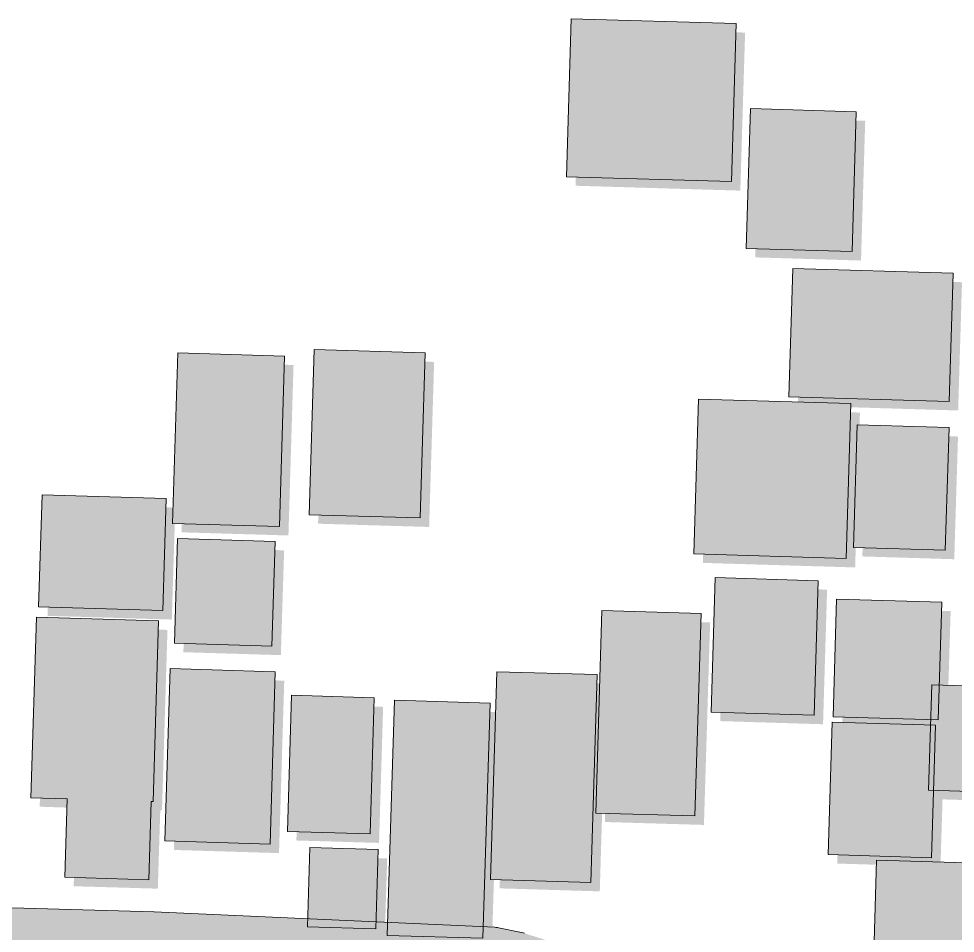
# Model space of a CAD drawing. Header units: metres. Extents: x 305859 to 307221, y 9155922 to 9156786.
# Drawn here: x 306946.3 to 307024.6, y 9156550 to 9156626.4 of the extents above; entities that cross this region are included whole.
import ezdxf

# ---------------------------------------------------------------- set-up
doc = ezdxf.new("R2010")
doc.units = ezdxf.units.M
for name, color, linetype, lineweight, true_color in [('B-BAYANGAN', 7, 'Continuous', 0, 0x76786c), ('J-PERKERASAN_JALAN', 7, 'Continuous', 9, 0x989896), ('K-BANGUNAN_LUAR_TAPAK', 7, 'Continuous', 9, 0xdedede)]:
    doc.layers.add(name, color=color, linetype=linetype, lineweight=lineweight, true_color=true_color)

msp = doc.modelspace()

# ---------------------------------------------------------------- hatches: boundary and pattern name
at = {"layer": 'B-BAYANGAN', "true_color": 0x76786c}
h = msp.add_hatch(color=8, dxfattribs=at)
h.dxf.hatch_style = 1
h.paths.add_polyline_path([(307006.998, 9156625.267), (307006.599, 9156612.059), (306992.826, 9156612.468), (306993.225, 9156625.676), (307006.998, 9156625.267)])
h = msp.add_hatch(color=8, dxfattribs=at)
h.dxf.hatch_style = 1
h.paths.add_polyline_path([(307017.036, 9156617.897), (307016.687, 9156606.216), (307007.847, 9156606.479), (307008.196, 9156618.16), (307017.036, 9156617.897)])
h = msp.add_hatch(color=8, dxfattribs=at)
h.dxf.hatch_style = 1
h.paths.add_polyline_path([(307025.125, 9156604.403), (307024.804, 9156593.685), (307011.406, 9156594.084), (307011.738, 9156604.803), (307025.125, 9156604.403)])
h = msp.add_hatch(color=8, dxfattribs=at)
h.dxf.hatch_style = 1
h.paths.add_polyline_path([(306981.012, 9156597.743), (306980.593, 9156583.95), (306971.312, 9156584.222), (306971.731, 9156598.026), (306981.012, 9156597.743)])
h = msp.add_hatch(color=8, dxfattribs=at)
h.dxf.hatch_style = 1
h.paths.add_polyline_path([(306969.261, 9156597.486), (306968.833, 9156583.238), (306959.905, 9156583.501), (306960.333, 9156597.759), (306969.261, 9156597.486)])
h = msp.add_hatch(color=8, dxfattribs=at)
h.dxf.hatch_style = 1
h.paths.add_polyline_path([(307016.595, 9156593.508), (307016.195, 9156580.566), (307003.47, 9156580.946), (307003.859, 9156593.888), (307016.595, 9156593.508)])
h = msp.add_hatch(color=8, dxfattribs=at)
h.dxf.hatch_style = 1
h.paths.add_polyline_path([(307024.791, 9156591.506), (307024.479, 9156581.252), (307016.798, 9156581.486), (307017.109, 9156591.74), (307024.791, 9156591.506)])
h = msp.add_hatch(color=8, dxfattribs=at)
h.dxf.hatch_style = 1
h.paths.add_polyline_path([(306959.378, 9156585.567), (306959.085, 9156576.209), (306948.7, 9156576.521), (306948.993, 9156585.879), (306959.378, 9156585.567)])
h = msp.add_hatch(color=8, dxfattribs=at)
h.dxf.hatch_style = 1
h.paths.add_polyline_path([(306968.474, 9156581.998), (306968.201, 9156573.237), (306960.056, 9156573.481), (306960.318, 9156582.242), (306968.474, 9156581.998)])
h = msp.add_hatch(color=8, dxfattribs=at)
h.dxf.hatch_style = 1
h.paths.add_polyline_path([(307013.852, 9156578.709), (307013.511, 9156567.46), (307004.914, 9156567.723), (307005.255, 9156578.973), (307013.852, 9156578.709)])
h = msp.add_hatch(color=8, dxfattribs=at)
h.dxf.hatch_style = 1
h.paths.add_polyline_path([(307024.177, 9156576.915), (307023.874, 9156567.07), (307015.101, 9156567.333), (307015.392, 9156577.178), (307024.177, 9156576.915)])
h = msp.add_hatch(color=8, dxfattribs=at)
h.dxf.hatch_style = 1
h.paths.add_polyline_path([(307004.075, 9156575.971), (307003.559, 9156559.047), (306995.282, 9156559.29), (306995.787, 9156576.214), (307004.075, 9156575.971)])
h = msp.add_hatch(color=8, dxfattribs=at)
h.dxf.hatch_style = 1
h.paths.add_polyline_path([(306948.047, 9156560.569), (306948.516, 9156575.657), (306958.724, 9156575.345), (306958.267, 9156560.257), (306958.123, 9156560.267), (306957.918, 9156553.719), (306950.888, 9156553.923), (306951.082, 9156560.471), (306948.047, 9156560.569)])
h = msp.add_hatch(color=8, dxfattribs=at)
h.dxf.hatch_style = 1
h.paths.add_polyline_path([(306968.485, 9156571.104), (306968.047, 9156556.691), (306959.262, 9156556.954), (306959.7, 9156571.367), (306968.485, 9156571.104)])
h = msp.add_hatch(color=8, dxfattribs=at)
h.dxf.hatch_style = 1
h.paths.add_polyline_path([(306995.378, 9156570.859), (306994.853, 9156553.493), (306986.476, 9156553.746), (306987.002, 9156571.102), (306995.378, 9156570.859)])
h = msp.add_hatch(color=8, dxfattribs=at)
h.dxf.hatch_style = 1
h.paths.add_polyline_path([(307036.455, 9156569.61), (307036.182, 9156560.794), (307023.071, 9156561.194), (307023.344, 9156570.01), (307036.455, 9156569.61)])
h = msp.add_hatch(color=8, dxfattribs=at)
h.dxf.hatch_style = 1
h.paths.add_polyline_path([(306976.748, 9156568.914), (306976.408, 9156557.543), (306969.499, 9156557.747), (306969.85, 9156569.13), (306976.748, 9156568.914)])
h = msp.add_hatch(color=8, dxfattribs=at)
h.dxf.hatch_style = 1
h.paths.add_polyline_path([(306986.438, 9156568.478), (306985.834, 9156548.833), (306977.833, 9156549.066), (306978.437, 9156568.722), (306986.438, 9156568.478)])
h = msp.add_hatch(color=8, dxfattribs=at)
h.dxf.hatch_style = 1
h.paths.add_polyline_path([(307023.667, 9156566.627), (307023.325, 9156555.555), (307014.695, 9156555.818), (307015.036, 9156566.88), (307023.667, 9156566.627)])
h = msp.add_hatch(color=8, dxfattribs=at)
h.dxf.hatch_style = 1
h.paths.add_polyline_path([(306977.086, 9156556.241), (306976.882, 9156549.604), (306971.176, 9156549.769), (306971.381, 9156556.417), (306977.086, 9156556.241)])
h = msp.add_hatch(color=8, dxfattribs=at)
h.dxf.hatch_style = 1
h.paths.add_polyline_path([(307030.986, 9156554.988), (307030.694, 9156545.265), (307018.444, 9156545.636), (307018.736, 9156555.359), (307030.986, 9156554.988)])
at = {"layer": 'J-PERKERASAN_JALAN', "true_color": 0xa8a8a6}
h = msp.add_hatch(color=253, dxfattribs=at)
h.dxf.hatch_style = 1
h.paths.add_polyline_path([(306932.633, 9156552.262), (306944.683, 9156552.158), (306944.698, 9156552.158), (306944.74, 9156552.157), (306957.593, 9156551.778), (306957.617, 9156551.777), (306986.086, 9156550.49), (306986.165, 9156550.485), (306986.321, 9156550.465), (306986.399, 9156550.451), (306988.307, 9156550.057), (306988.411, 9156550.033), (306988.462, 9156550.02), (306988.564, 9156549.99), (306990.316, 9156549.43), (306990.4, 9156549.401), (306990.442, 9156549.385), (306990.525, 9156549.353), (307003.108, 9156544.052), (307003.634, 9156543.873), (307004.568, 9156543.625), (307005.186, 9156543.512), (307006.615, 9156543.365), (307029.483, 9156540.948), (307029.997, 9156540.927), (307030.51, 9156540.972), (307031.013, 9156541.083), (307031.497, 9156541.257), (307031.955, 9156541.492), (307032.379, 9156541.784), (307032.762, 9156542.128), (307033.098, 9156542.518), (307033.38, 9156542.948), (307033.606, 9156543.411), (307033.769, 9156543.899), (307033.869, 9156544.404), (307033.903, 9156544.918), (307033.934, 9156560.752), (307033.942, 9156560.875), (307034.065, 9156560.883), (307036.803, 9156560.878), (307036.926, 9156560.869), (307036.934, 9156560.746), (307036.902, 9156543.971), (307036.932, 9156543.47), (307037.025, 9156542.977), (307037.179, 9156542.499), (307037.392, 9156542.045), (307037.66, 9156541.62), (307037.979, 9156541.233), (307038.344, 9156540.888), (307038.749, 9156540.592), (307039.188, 9156540.349), (307039.655, 9156540.163), (307040.14, 9156540.037), (307040.638, 9156539.972), (307043.511, 9156539.783), (307043.584, 9156539.777), (307043.62, 9156539.773), (307043.693, 9156539.764), (307046.37, 9156539.39), (307046.485, 9156539.371), (307046.543, 9156539.359), (307046.657, 9156539.333), (307049.25, 9156538.655), (307049.362, 9156538.622), (307049.418, 9156538.604), (307049.528, 9156538.564), (307061.917, 9156533.716), (307062.378, 9156533.567), (307067.205, 9156532.325), (307067.722, 9156532.227), (307070.128, 9156531.936), (307070.128, 9156528.915), (307067.068, 9156529.284), (307066.938, 9156529.305), (307066.873, 9156529.317), (307066.745, 9156529.345), (307061.366, 9156530.729), (307061.25, 9156530.763), (307061.192, 9156530.782), (307061.078, 9156530.822), (307048.681, 9156535.674), (307048.235, 9156535.819), (307046.153, 9156536.364), (307045.694, 9156536.456), (307043.44, 9156536.77), (307043.15, 9156536.8), (307035.312, 9156537.317), (307035.273, 9156537.32), (307035.253, 9156537.322), (307035.214, 9156537.325), (307006.318, 9156540.38), (307006.306, 9156540.381), (307004.488, 9156540.567), (307004.41, 9156540.577), (307004.255, 9156540.605), (307004.179, 9156540.624), (307002.561, 9156541.054), (307002.428, 9156541.094), (307002.362, 9156541.116), (307002.232, 9156541.166), (306989.546, 9156546.51), (306989.211, 9156546.634), (306987.878, 9156547.06), (306987.468, 9156547.167), (306986.181, 9156547.432), (306985.554, 9156547.511), (306957.536, 9156548.778), (306957.473, 9156548.781), (306944.694, 9156549.157), (306944.611, 9156549.158), (306932.516, 9156549.263), (306932.476, 9156549.264), (306932.456, 9156549.264), (306932.416, 9156549.266), (306920.162, 9156549.865), (306920.099, 9156549.868), (306897.125, 9156550.629), (306896.598, 9156550.612), (306896.077, 9156550.525), (306895.573, 9156550.371), (306895.093, 9156550.152), (306894.647, 9156549.871), (306894.241, 9156549.535), (306893.883, 9156549.147), (306893.579, 9156548.716), (306893.334, 9156548.249), (306893.153, 9156547.754), (306893.039, 9156547.239), (306892.993, 9156546.713), (306893.014, 9156547.717), (306893.149, 9156552.271), (306893.315, 9156557.748), (306893.333, 9156557.226), (306893.419, 9156556.711), (306893.572, 9156556.211), (306893.788, 9156555.736), (306894.065, 9156555.293), (306894.397, 9156554.889), (306894.778, 9156554.533), (306895.203, 9156554.229), (306895.664, 9156553.983), (306896.152, 9156553.799), (306896.661, 9156553.68), (306897.181, 9156553.629), (306920.23, 9156552.865), (306920.254, 9156552.864), (306932.472, 9156552.267), (306932.633, 9156552.262)])
at = {"layer": 'K-BANGUNAN_LUAR_TAPAK', "true_color": 0xececea}
h = msp.add_hatch(color=7, dxfattribs=at)
h.dxf.hatch_style = 1
h.paths.add_polyline_path([(307006.248, 9156626.017), (307005.849, 9156612.809), (306992.076, 9156613.218), (306992.475, 9156626.426), (307006.248, 9156626.017)])
h = msp.add_hatch(color=7, dxfattribs=at)
h.dxf.hatch_style = 1
h.paths.add_polyline_path([(307016.286, 9156618.647), (307015.937, 9156606.966), (307007.097, 9156607.229), (307007.446, 9156618.91), (307016.286, 9156618.647)])
h = msp.add_hatch(color=7, dxfattribs=at)
h.dxf.hatch_style = 1
h.paths.add_polyline_path([(307024.375, 9156605.153), (307024.054, 9156594.435), (307010.656, 9156594.834), (307010.988, 9156605.553), (307024.375, 9156605.153)])
h = msp.add_hatch(color=7, dxfattribs=at)
h.dxf.hatch_style = 1
h.paths.add_polyline_path([(306980.262, 9156598.493), (306979.843, 9156584.7), (306970.562, 9156584.972), (306970.981, 9156598.776), (306980.262, 9156598.493)])
h = msp.add_hatch(color=7, dxfattribs=at)
h.dxf.hatch_style = 1
h.paths.add_polyline_path([(306968.511, 9156598.236), (306968.083, 9156583.988), (306959.155, 9156584.251), (306959.583, 9156598.509), (306968.511, 9156598.236)])
h = msp.add_hatch(color=7, dxfattribs=at)
h.dxf.hatch_style = 1
h.paths.add_polyline_path([(307015.845, 9156594.258), (307015.445, 9156581.316), (307002.72, 9156581.696), (307003.109, 9156594.638), (307015.845, 9156594.258)])
h = msp.add_hatch(color=7, dxfattribs=at)
h.dxf.hatch_style = 1
h.paths.add_polyline_path([(307024.041, 9156592.256), (307023.729, 9156582.002), (307016.048, 9156582.236), (307016.359, 9156592.49), (307024.041, 9156592.256)])
h = msp.add_hatch(color=7, dxfattribs=at)
h.dxf.hatch_style = 1
h.paths.add_polyline_path([(306958.628, 9156586.317), (306958.335, 9156576.959), (306947.95, 9156577.271), (306948.243, 9156586.629), (306958.628, 9156586.317)])
h = msp.add_hatch(color=7, dxfattribs=at)
h.dxf.hatch_style = 1
h.paths.add_polyline_path([(306967.724, 9156582.748), (306967.451, 9156573.987), (306959.306, 9156574.231), (306959.568, 9156582.992), (306967.724, 9156582.748)])
h = msp.add_hatch(color=7, dxfattribs=at)
h.dxf.hatch_style = 1
h.paths.add_polyline_path([(307013.102, 9156579.459), (307012.761, 9156568.21), (307004.164, 9156568.473), (307004.505, 9156579.723), (307013.102, 9156579.459)])
h = msp.add_hatch(color=7, dxfattribs=at)
h.dxf.hatch_style = 1
h.paths.add_polyline_path([(307023.427, 9156577.665), (307023.124, 9156567.82), (307014.351, 9156568.083), (307014.642, 9156577.928), (307023.427, 9156577.665)])
h = msp.add_hatch(color=7, dxfattribs=at)
h.dxf.hatch_style = 1
h.paths.add_polyline_path([(307003.325, 9156576.721), (307002.809, 9156559.797), (306994.532, 9156560.04), (306995.037, 9156576.964), (307003.325, 9156576.721)])
h = msp.add_hatch(color=7, dxfattribs=at)
h.dxf.hatch_style = 1
h.paths.add_polyline_path([(306947.297, 9156561.319), (306947.766, 9156576.407), (306957.974, 9156576.095), (306957.517, 9156561.007), (306957.373, 9156561.017), (306957.168, 9156554.469), (306950.138, 9156554.673), (306950.332, 9156561.221), (306947.297, 9156561.319)])
h = msp.add_hatch(color=7, dxfattribs=at)
h.dxf.hatch_style = 1
h.paths.add_polyline_path([(306967.735, 9156571.854), (306967.297, 9156557.441), (306958.512, 9156557.704), (306958.95, 9156572.117), (306967.735, 9156571.854)])
h = msp.add_hatch(color=7, dxfattribs=at)
h.dxf.hatch_style = 1
h.paths.add_polyline_path([(306994.628, 9156571.609), (306994.103, 9156554.243), (306985.726, 9156554.496), (306986.252, 9156571.852), (306994.628, 9156571.609)])
h = msp.add_hatch(color=7, dxfattribs=at)
h.dxf.hatch_style = 1
h.paths.add_polyline_path([(307035.705, 9156570.36), (307035.432, 9156561.544), (307022.321, 9156561.944), (307022.594, 9156570.76), (307035.705, 9156570.36)])
h = msp.add_hatch(color=7, dxfattribs=at)
h.dxf.hatch_style = 1
h.paths.add_polyline_path([(306975.998, 9156569.664), (306975.658, 9156558.293), (306968.749, 9156558.497), (306969.1, 9156569.88), (306975.998, 9156569.664)])
h = msp.add_hatch(color=7, dxfattribs=at)
h.dxf.hatch_style = 1
h.paths.add_polyline_path([(306985.688, 9156569.228), (306985.084, 9156549.583), (306977.083, 9156549.816), (306977.687, 9156569.472), (306985.688, 9156569.228)])
h = msp.add_hatch(color=7, dxfattribs=at)
h.dxf.hatch_style = 1
h.paths.add_polyline_path([(307022.917, 9156567.377), (307022.575, 9156556.305), (307013.945, 9156556.568), (307014.286, 9156567.63), (307022.917, 9156567.377)])
h = msp.add_hatch(color=7, dxfattribs=at)
h.dxf.hatch_style = 1
h.paths.add_polyline_path([(306976.336, 9156556.991), (306976.132, 9156550.354), (306970.426, 9156550.519), (306970.631, 9156557.167), (306976.336, 9156556.991)])
h = msp.add_hatch(color=7, dxfattribs=at)
h.dxf.hatch_style = 1
h.paths.add_polyline_path([(307030.236, 9156555.738), (307029.944, 9156546.015), (307017.694, 9156546.386), (307017.986, 9156556.109), (307030.236, 9156555.738)])

# ---------------------------------------------------------------- linework, layer by layer
at = {"layer": 'J-PERKERASAN_JALAN', "color": 8, "lineweight": 13, "true_color": 0x787876}
msp.add_lwpolyline([(306944.74, 9156552.157), (306957.593, 9156551.778), (306957.617, 9156551.777), (306986.086, 9156550.49), (306986.165, 9156550.485), (306986.321, 9156550.465), (306986.399, 9156550.451), (306988.307, 9156550.057), (306988.411, 9156550.033), (306988.462, 9156550.02), (306988.564, 9156549.99)], dxfattribs=at)
at = {"layer": 'K-BANGUNAN_LUAR_TAPAK', "color": 253, "lineweight": 9, "true_color": 0xb0b0ae}
for points in [[(307006.248, 9156626.017), (307005.849, 9156612.809), (306992.076, 9156613.218), (306992.475, 9156626.426), (307006.248, 9156626.017)], [(307016.286, 9156618.647), (307015.937, 9156606.966), (307007.097, 9156607.229), (307007.446, 9156618.91), (307016.286, 9156618.647)], [(307024.375, 9156605.153), (307024.054, 9156594.435), (307010.656, 9156594.834), (307010.988, 9156605.553), (307024.375, 9156605.153)], [(306980.262, 9156598.493), (306979.843, 9156584.7), (306970.562, 9156584.972), (306970.981, 9156598.776), (306980.262, 9156598.493)], [(306968.511, 9156598.236), (306968.083, 9156583.988), (306959.155, 9156584.251), (306959.583, 9156598.509), (306968.511, 9156598.236)], [(307015.845, 9156594.258), (307015.445, 9156581.316), (307002.72, 9156581.696), (307003.109, 9156594.638), (307015.845, 9156594.258)], [(307024.041, 9156592.256), (307023.729, 9156582.002), (307016.048, 9156582.236), (307016.359, 9156592.49), (307024.041, 9156592.256)], [(306958.628, 9156586.317), (306958.335, 9156576.959), (306947.95, 9156577.271), (306948.243, 9156586.629), (306958.628, 9156586.317)], [(306967.724, 9156582.748), (306967.451, 9156573.987), (306959.306, 9156574.231), (306959.568, 9156582.992), (306967.724, 9156582.748)], [(307013.102, 9156579.459), (307012.761, 9156568.21), (307004.164, 9156568.473), (307004.505, 9156579.723), (307013.102, 9156579.459)], [(307023.427, 9156577.665), (307023.124, 9156567.82), (307014.351, 9156568.083), (307014.642, 9156577.928), (307023.427, 9156577.665)], [(307003.325, 9156576.721), (307002.809, 9156559.797), (306994.532, 9156560.04), (306995.037, 9156576.964), (307003.325, 9156576.721)], [(306947.297, 9156561.319), (306947.766, 9156576.407), (306957.974, 9156576.095), (306957.517, 9156561.007), (306957.373, 9156561.017), (306957.168, 9156554.469), (306950.138, 9156554.673), (306950.332, 9156561.221), (306947.297, 9156561.319)], [(306967.735, 9156571.854), (306967.297, 9156557.441), (306958.512, 9156557.704), (306958.95, 9156572.117), (306967.735, 9156571.854)], [(306994.628, 9156571.609), (306994.103, 9156554.243), (306985.726, 9156554.496), (306986.252, 9156571.852), (306994.628, 9156571.609)], [(307035.705, 9156570.36), (307035.432, 9156561.544), (307022.321, 9156561.944), (307022.594, 9156570.76), (307035.705, 9156570.36)], [(306975.998, 9156569.664), (306975.658, 9156558.293), (306968.749, 9156558.497), (306969.1, 9156569.88), (306975.998, 9156569.664)], [(306985.688, 9156569.228), (306985.084, 9156549.583), (306977.083, 9156549.816), (306977.687, 9156569.472), (306985.688, 9156569.228)], [(307022.917, 9156567.377), (307022.575, 9156556.305), (307013.945, 9156556.568), (307014.286, 9156567.63), (307022.917, 9156567.377)], [(306976.336, 9156556.991), (306976.132, 9156550.354), (306970.426, 9156550.519), (306970.631, 9156557.167), (306976.336, 9156556.991)], [(307030.236, 9156555.738), (307029.944, 9156546.015), (307017.694, 9156546.386), (307017.986, 9156556.109), (307030.236, 9156555.738)]]:
    msp.add_lwpolyline(points, close=True, dxfattribs=at)

doc.saveas('drawing.dxf')
